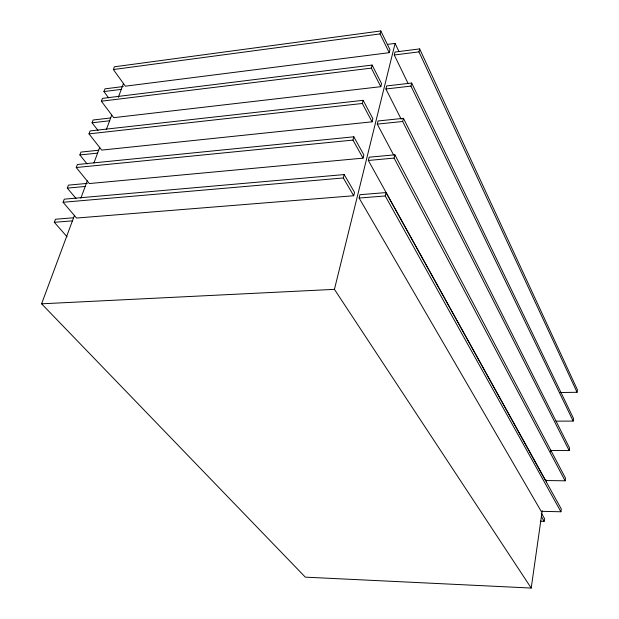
<?xml version="1.0" encoding="UTF-8"?>
<svg xmlns="http://www.w3.org/2000/svg" width="619" height="619" viewBox="0 0 619 619"><rect width="100%" height="100%" fill="white"/><g stroke="black" fill="none" stroke-linecap="round" stroke-linejoin="round"><path stroke-width="0.93" d="M560.922 511.774L561.294 509.011L386.039 192.579L359.949 194.683L359.121 198.049L541.192 511.309L560.922 511.774L385.242 195.968L386.039 192.579M565.108 480.808L565.472 478.108L394.876 154.812L369.148 157.203L368.351 160.46L545.594 480.53L565.108 480.808L394.11 158.093L394.876 154.812M550.848 450.5L569.186 450.586L569.542 447.955L403.418 118.322L378.054 120.976L377.281 124.125L393.545 154.882M555.986 421.16L573.179 421.082L573.519 418.514L411.674 83.039L386.658 85.94L385.908 88.989L401.197 119.188M560.056 392.516L577.063 392.284L577.403 389.777L419.667 48.909L394.984 52.042L394.264 54.99L408.2 83.697M540.286 521.198L544.14 521.306L544.527 518.583L541.277 513.012M74.52 215.219L41.597 303.813L305.322 577.148L531.21 588.05L542.221 510.807M546.345 481.892L546.6 480.112M550.624 451.893L550.871 450.152M569.186 450.586L402.675 121.494L403.418 118.322M573.179 421.082L410.962 86.103L411.674 83.039M577.063 392.284L418.97 51.872L419.667 48.909M531.21 588.05L334.43 289.352L395.092 43.392L387.602 44.367M353.704 195.743L354.548 192.37L344.179 174.573L64.26 199.163L63.076 202.274L76.563 218.043L353.704 195.743L343.313 177.97L344.179 174.573M363.043 158.147L363.856 154.897L353.813 136.807L77.39 164.515L76.245 167.525L89.329 183.549L363.043 158.147L352.977 140.087L353.813 136.807M372.065 121.819L372.847 118.67L363.121 100.324L90.111 130.934L89.004 133.859L101.717 150.1L372.065 121.819L362.316 103.489L363.121 100.324M380.793 86.683L381.552 83.635L372.12 65.057L102.452 98.375L101.377 101.207L113.726 117.664L380.793 86.683L371.338 68.121L372.12 65.057M389.235 52.685L389.97 49.737L380.824 30.95L114.422 66.79L113.378 69.537L125.378 86.18L389.235 52.685L380.066 33.913L380.824 30.95M80.849 198.181L87.287 180.849M93.941 162.952L99.667 147.531M106.313 129.642L111.683 115.204M118.33 97.307L123.336 83.836M67.061 236.791L54.317 222.298L55.478 219.234L73.638 217.772M75.99 198.459L67.293 188.114L68.415 185.143L87.325 183.386M87.147 163.996L79.874 154.959L80.965 152.081L98.738 150.224M97.98 130.431L92.076 122.786L93.136 119.993L110.724 117.958M108.534 97.771L103.93 91.566L104.959 88.85L123.274 86.528M113.378 69.537L380.066 33.913M103.93 91.566L121.347 89.368M394.264 54.99L418.97 51.872M101.377 101.207L371.338 68.121M92.076 122.786L109.687 120.767M385.908 88.989L410.962 86.103M89.004 133.859L362.316 103.489M79.874 154.959L97.663 153.11M377.281 124.125L402.675 121.494M76.245 167.525L352.977 140.087M67.293 188.114L85.275 186.458M368.351 160.46L394.11 158.093M63.076 202.274L343.313 177.97M54.317 222.298L72.493 220.851M359.121 198.049L385.242 195.968M41.597 303.813L334.43 289.352M541.354 516.532L544.14 521.306M395.092 43.392L398.938 51.4"/></g></svg>
